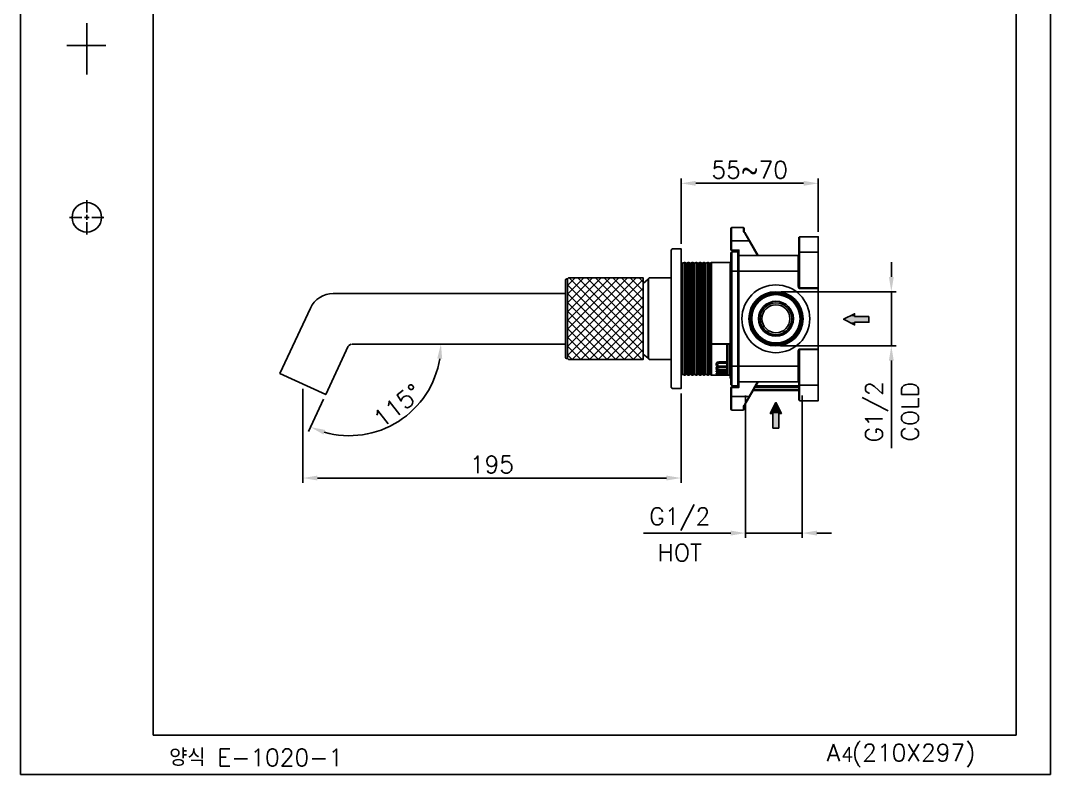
# Model space of a CAD drawing. Extents: x 21342 to 21552, y -3751 to -3454.
# Drawn here: x 21342.4 to 21552.4, y -3751.4 to -3597.8 of the extents above; entities that cross this region are included whole.
import ezdxf

# ---------------------------------------------------------------- set-up
doc = ezdxf.new("R2010")
doc.units = 0
doc.header["$LTSCALE"] = 7
doc.header["$MEASUREMENT"] = 0
doc.layers.get('0').update_dxf_attribs({"color": 2, "linetype": 'CONTINUOUS'})
for name, color, linetype in [('DIM', 2, 'CONTINUOUS'), ('DWG', 7, 'CONTINUOUS'), ('TXT', 4, 'CONTINUOUS')]:
    doc.layers.add(name, color=color, linetype=linetype)
doc.styles.add('GHS', font='romans', dxfattribs={"bigfont": 'ghs'})

# ---------------------------------------------------------------- blocks, each defined once
blk = doc.blocks.new('BORDER')
for p, q in [((0, 1), (0, 0)), ((1, 0), (1, 1)), ((0, 0), (1, 0))]:
    blk.add_line(p, q)

msp = doc.modelspace()

# ---------------------------------------------------------------- linework, layer by layer
for p, q in [((21355.91, -3598.3), (21355.91, -3608.75)), ((21359.84, -3602.88), (21351.87, -3602.88)), ((21355.93, -3636.88), (21355.93, -3634.38)), ((21354.93, -3637.88), (21352.43, -3637.88)), ((21355.43, -3637.88), (21356.43, -3637.88)), ((21355.93, -3638.38), (21355.93, -3637.38)), ((21355.93, -3638.88), (21355.93, -3641.38)), ((21356.93, -3637.88), (21359.43, -3637.88))]:
    msp.add_line(p, q)
msp.add_circle((21355.93, -3637.88), 3)
at = {"layer": 'DIM', "ltscale": 0.6}
for p, q in [((21477.11, -3643.28), (21477.11, -3629.94)), ((21505.1, -3640.81), (21505.1, -3629.94)), ((21480.11, -3630.94), (21502.1, -3630.94)), ((21519.99, -3650.02), (21519.99, -3647.02)), ((21497.52, -3653.02), (21520.99, -3653.02)), ((21519.99, -3653.02), (21519.99, -3664.07)), ((21497.38, -3664.07), (21520.99, -3664.07)), ((21519.99, -3667.07), (21519.99, -3684.91)), ((21399.96, -3672.83), (21399.96, -3691.99)), ((21404.21, -3674.91), (21401.13, -3681.52)), ((21477.11, -3673.78), (21477.11, -3691.99)), ((21490.25, -3674.19), (21490.25, -3703.21)), ((21501.8, -3674.19), (21501.8, -3703.21)), ((21402.96, -3690.99), (21474.11, -3690.99)), ((21487.25, -3702.21), (21469.42, -3702.21)), ((21501.8, -3702.21), (21490.25, -3702.21)), ((21504.8, -3702.21), (21507.8, -3702.21))]:
    msp.add_line(p, q, dxfattribs=at)
msp.add_arc((21409.45, -3663.68), 18.69, 254.1819, 350.7918, dxfattribs=at)
for points in [[(21480.11, -3630.44), (21480.11, -3631.44), (21477.11, -3630.94)], [(21502.1, -3630.44), (21502.1, -3631.44), (21505.1, -3630.94)], [(21519.49, -3650.02), (21520.49, -3650.02), (21519.99, -3653.02)], [(21427.4, -3666.63), (21428.4, -3666.71), (21428.14, -3663.68)], [(21519.49, -3667.07), (21520.49, -3667.07), (21519.99, -3664.07)], [(21404.19, -3682.13), (21404.54, -3681.19), (21401.55, -3680.61)], [(21402.96, -3690.49), (21402.96, -3691.49), (21399.96, -3690.99)], [(21474.11, -3690.49), (21474.11, -3691.49), (21477.11, -3690.99)], [(21487.25, -3701.71), (21487.25, -3702.71), (21490.25, -3702.21)], [(21504.8, -3701.71), (21504.8, -3702.71), (21501.8, -3702.21)]]:
    msp.add_solid(points, dxfattribs=at)
at = {"layer": 'DWG'}
for points in [[(21490.11, -3640.98), (21490.02, -3640.98), (21490.05, -3640.95), (21490.11, -3640.98), (21491.06, -3642.62), (21490.97, -3642.68), (21490.02, -3640.98), (21489.9, -3640.86), (21489.84, -3640.71), (21489.84, -3639.91), (21487.4, -3639.91), (21487.4, -3642.68), (21487.28, -3642.68), (21487.28, -3640.03)], [(21487.4, -3639.94), (21487.31, -3640.03)], [(21489.93, -3640.03), (21489.84, -3639.94)], [(21489.93, -3640.8), (21489.84, -3640.74)], [(21489.96, -3640.8), (21489.96, -3640.03)], [(21490.05, -3640.92), (21489.99, -3640.86), (21489.96, -3640.77)], [(21487.28, -3642.68), (21487.28, -3644.55), (21487.4, -3644.55), (21487.4, -3642.68), (21490.97, -3642.68), (21492.7, -3645.65)], [(21491.06, -3642.62), (21492.84, -3645.65)], [(21501.14, -3648.83), (21500.97, -3648.83), (21500.97, -3651.63), (21501.14, -3651.63), (21501.14, -3644.91), (21501.14, -3641.93)], [(21501.26, -3641.84), (21501.17, -3641.93)], [(21475.11, -3644.46), (21475.11, -3658.53), (21475.11, -3672.57)], [(21475.14, -3644.46), (21475.2, -3644.34), (21475.32, -3644.28), (21477.11, -3644.28), (21477.11, -3658.53), (21477.11, -3672.78), (21475.32, -3672.78)], [(21477.11, -3644.28), (21477.11, -3672.78)], [(21501.14, -3646.78), (21501.08, -3646.87), (21500.97, -3646.9), (21500.97, -3648.83), (21488.89, -3648.83), (21488.89, -3668.23), (21488.68, -3668.23), (21488.68, -3648.83), (21487.49, -3648.83), (21487.49, -3668.23), (21487.28, -3668.23), (21487.28, -3648.83), (21487.49, -3648.83), (21487.49, -3644.88), (21487.37, -3644.94), (21487.31, -3645.06)], [(21487.28, -3648.83), (21487.28, -3645.06)], [(21487.31, -3644.55), (21487.4, -3644.64)], [(21488.89, -3644.67), (21487.4, -3644.67), (21487.4, -3644.55), (21488.89, -3644.55), (21488.89, -3645.06), (21488.89, -3648.83), (21488.68, -3648.83), (21488.68, -3644.88), (21487.49, -3644.88)], [(21488.86, -3645.06), (21488.8, -3644.94), (21488.68, -3644.88)], [(21500.97, -3645.62), (21501.08, -3645.56), (21501.14, -3645.44)], [(21501.17, -3644.91), (21501.26, -3644.94)], [(21505.1, -3644.97), (21505.1, -3652.26), (21505.1, -3652.34), (21501.26, -3652.34), (21501.26, -3652.26), (21501.23, -3652.2), (21501.2, -3652.08), (21501.17, -3651.87), (21501.17, -3651.63)], [(21501.26, -3644.97), (21501.26, -3652.26), (21505.1, -3652.26)], [(21477.79, -3647.05), (21477.43, -3647.23), (21477.11, -3647.05), (21477.11, -3670.02), (21477.43, -3669.81), (21477.79, -3670.02)], [(21477.43, -3647.23), (21477.43, -3669.81)], [(21478.68, -3647.05), (21478.56, -3647.05), (21478.24, -3647.23), (21477.88, -3647.05), (21477.79, -3647.05), (21477.79, -3670.02), (21477.88, -3670.02), (21478.24, -3669.81), (21478.56, -3670.02)], [(21477.88, -3647.05), (21477.88, -3670.02)], [(21478.24, -3647.23), (21478.24, -3669.81)], [(21478.56, -3647.05), (21478.56, -3670.02), (21478.68, -3670.02), (21479.04, -3669.81), (21479.37, -3670.02)], [(21479.49, -3647.05), (21479.37, -3647.05), (21479.04, -3647.23), (21478.68, -3647.05), (21478.68, -3670.02)], [(21479.04, -3647.23), (21479.04, -3669.81)], [(21479.37, -3647.05), (21479.37, -3670.02), (21479.49, -3670.02), (21479.81, -3669.81), (21480.17, -3670.02)], [(21480.26, -3647.05), (21480.17, -3647.05), (21479.81, -3647.23), (21479.49, -3647.05), (21479.49, -3670.02)], [(21479.81, -3647.23), (21479.81, -3669.81)], [(21480.17, -3647.05), (21480.17, -3670.02), (21480.26, -3670.02), (21480.62, -3669.81), (21480.94, -3670.02), (21481.06, -3670.02), (21481.39, -3669.81), (21481.75, -3670.02), (21481.84, -3670.02)], [(21481.84, -3647.05), (21481.75, -3647.05), (21481.39, -3647.23), (21481.06, -3647.05), (21480.94, -3647.05), (21480.62, -3647.23), (21480.26, -3647.05), (21480.26, -3670.02)], [(21480.62, -3647.23), (21480.62, -3669.81)], [(21480.94, -3647.05), (21480.94, -3670.02)], [(21481.06, -3647.05), (21481.06, -3670.02)], [(21481.39, -3647.23), (21481.39, -3669.81)], [(21481.75, -3647.05), (21481.75, -3670.02)], [(21482.19, -3647.23), (21482.19, -3669.81)], [(21483, -3669.81), (21483, -3647.23), (21482.64, -3647.05), (21482.55, -3647.05)], [(21482.64, -3647.05), (21482.64, -3670.02)], [(21487.1, -3647.23), (21487.1, -3647.05), (21483.32, -3647.05), (21483, -3647.23)], [(21486.42, -3670.05), (21486.51, -3670.05), (21486.89, -3670.05), (21486.89, -3663.71), (21486.89, -3663.62), (21483.32, -3663.62), (21483.32, -3663.71), (21486.42, -3663.71), (21486.42, -3664.39), (21486.42, -3665.08), (21486.42, -3665.7), (21486.42, -3666.33), (21486.42, -3666.89), (21486.42, -3667.43), (21486.42, -3667.9), (21486.42, -3668.35), (21486.42, -3668.74), (21486.42, -3669.06), (21486.42, -3669.36), (21486.42, -3669.63), (21486.42, -3669.81), (21486.42, -3669.96), (21486.42, -3670.02), (21486.42, -3670.05), (21484.66, -3670.05), (21484.37, -3670.05), (21483.32, -3670.05), (21483.32, -3663.71), (21483.32, -3647.05)], [(21487.1, -3647.02), (21487.22, -3646.96), (21487.28, -3646.84)], [(21487.1, -3647.35), (21487.1, -3647.38), (21487.1, -3647.5), (21487.1, -3647.64), (21487.1, -3647.85)], [(21501.14, -3646.16), (21501.08, -3646.28), (21500.97, -3646.31), (21500.97, -3645.65), (21488.89, -3645.65)], [(21492.81, -3645.62), (21498.17, -3645.62), (21498.17, -3645.65)], [(21500.97, -3646.9), (21500.97, -3646.57), (21500.97, -3646.31)], [(21487.1, -3648.36), (21487.1, -3648.33), (21487.1, -3648.21), (21487.1, -3648.03), (21487.1, -3647.85), (21487.28, -3647.85)], [(21487.1, -3648.74), (21487.1, -3648.42)], [(21487.1, -3649.01), (21487.1, -3648.74), (21487.28, -3648.74)], [(21487.28, -3649.01), (21487.1, -3649.01), (21487.1, -3649.61), (21487.1, -3649.88), (21487.28, -3649.88)], [(21487.28, -3649.61), (21487.1, -3649.61)], [(21453.54, -3650.62), (21453.54, -3658.53), (21453.54, -3666.45)], [(21453.75, -3650.44), (21453.63, -3650.5), (21453.57, -3650.62)], [(21453.75, -3666.65), (21453.96, -3666.65), (21454.14, -3666.83), (21469.4, -3666.83), (21469.4, -3650.2), (21454.14, -3650.2), (21453.96, -3650.41), (21453.75, -3650.41)], [(21453.96, -3651.75), (21455.51, -3650.2)], [(21453.96, -3653.53), (21457.29, -3650.2)], [(21453.96, -3655.32), (21459.05, -3650.2)], [(21453.96, -3657.1), (21460.83, -3650.2)], [(21453.96, -3658.86), (21462.62, -3650.2)], [(21453.96, -3660.64), (21464.4, -3650.2)], [(21453.96, -3662.43), (21466.16, -3650.2)], [(21453.96, -3664.21), (21467.94, -3650.2)], [(21453.96, -3650.41), (21453.96, -3658.53), (21453.96, -3666.65)], [(21453.96, -3666), (21469.4, -3650.53)], [(21469.16, -3666.83), (21453.96, -3651.63)], [(21469.4, -3665.32), (21454.29, -3650.2)], [(21469.4, -3663.53), (21456.07, -3650.2)], [(21469.4, -3661.75), (21457.86, -3650.2)], [(21469.4, -3659.96), (21459.64, -3650.2)], [(21469.4, -3658.21), (21461.4, -3650.2)], [(21469.4, -3656.42), (21463.18, -3650.2)], [(21469.4, -3654.64), (21464.97, -3650.2)], [(21469.4, -3652.85), (21466.75, -3650.2)], [(21469.4, -3651.1), (21468.54, -3650.2)], [(21470.44, -3650.5), (21470.41, -3650.47), (21470.38, -3650.47), (21469.4, -3651.33)], [(21470.38, -3650.5), (21470.38, -3666.59), (21469.4, -3665.73)], [(21470.41, -3650.44), (21470.44, -3650.44)], [(21470.47, -3650.32), (21470.47, -3655.38), (21470.47, -3666.71)], [(21470.59, -3650.23), (21470.5, -3650.32)], [(21475.11, -3650.2), (21470.59, -3650.2)], [(21487.1, -3670.02), (21487.1, -3649.88)], [(21500.97, -3651.63), (21501, -3651.9), (21501.05, -3652.14), (21501.14, -3652.29), (21501.26, -3652.34)], [(21467.38, -3666.83), (21453.96, -3653.42)], [(21454.88, -3666.83), (21469.4, -3652.31)], [(21505.1, -3664.72), (21505.1, -3652.34)], [(21465.59, -3666.83), (21453.96, -3655.2)], [(21456.64, -3666.83), (21469.4, -3654.1)], [(21458.42, -3666.83), (21469.4, -3655.88)], [(21463.81, -3666.83), (21453.96, -3656.99)], [(21460.21, -3666.83), (21469.4, -3657.64)], [(21462.05, -3666.83), (21453.96, -3658.74)], [(21461.99, -3666.83), (21469.4, -3659.43)], [(21460.27, -3666.83), (21453.96, -3660.53)], [(21458.48, -3666.83), (21453.96, -3662.31)], [(21463.75, -3666.83), (21469.4, -3661.21)], [(21409.81, -3663.71), (21409.54, -3663.83), (21409.31, -3664.07)], [(21409.96, -3663.68), (21453.54, -3663.68)], [(21456.7, -3666.83), (21453.96, -3664.1)], [(21465.53, -3666.83), (21469.4, -3663)], [(21486.42, -3663.71), (21486.51, -3663.71), (21486.89, -3663.71)], [(21486.51, -3670.05), (21486.51, -3670.02), (21486.51, -3669.96), (21486.51, -3669.81), (21486.51, -3669.63), (21486.51, -3669.36), (21486.51, -3669.06), (21486.51, -3668.74), (21486.51, -3668.35), (21486.51, -3667.9), (21486.51, -3667.43), (21486.51, -3666.89), (21486.51, -3666.33), (21486.51, -3665.7), (21486.51, -3665.08), (21486.51, -3664.42), (21486.51, -3663.71)], [(21453.57, -3666.45), (21453.63, -3666.57), (21453.75, -3666.62)], [(21454.91, -3666.83), (21453.96, -3665.88)], [(21467.32, -3666.83), (21469.4, -3664.78)], [(21469.1, -3666.83), (21469.4, -3666.54)], [(21470.38, -3666.59), (21470.41, -3666.59), (21470.44, -3666.59)], [(21470.41, -3666.59), (21470.44, -3666.57)], [(21501.26, -3664.72), (21501.14, -3664.78), (21501.05, -3664.93), (21501, -3665.17), (21500.97, -3665.43)], [(21501.14, -3675.13), (21501.14, -3672.16), (21501.14, -3665.43), (21500.97, -3665.43), (21500.97, -3668.23), (21501.14, -3668.23)], [(21501.17, -3665.43), (21501.17, -3665.2), (21501.2, -3664.99), (21501.23, -3664.87), (21501.26, -3664.81), (21501.26, -3672.1)], [(21505.1, -3664.81), (21505.1, -3664.72), (21501.26, -3664.72), (21501.26, -3664.81), (21505.1, -3664.81), (21505.1, -3672.1)], [(21470.5, -3666.71), (21470.59, -3666.8)], [(21470.59, -3666.83), (21475.11, -3666.83)], [(21487.28, -3674.36), (21487.28, -3672.52), (21487.4, -3672.52), (21488.89, -3672.52), (21488.89, -3671.98), (21488.89, -3668.23), (21500.97, -3668.23), (21500.97, -3670.14), (21501.08, -3670.16), (21501.14, -3670.25)], [(21487.28, -3671.98), (21487.28, -3668.23)], [(21482.55, -3670.02), (21482.64, -3670.02), (21483, -3669.81), (21483.32, -3670.02)], [(21484.37, -3670.05), (21484.25, -3670.05), (21484.31, -3670.05), (21484.37, -3670.02), (21484.6, -3670.02), (21484.45, -3670.02), (21484.34, -3669.99), (21484.25, -3669.96), (21484.25, -3669.93), (21484.28, -3669.93), (21484.37, -3669.9), (21484.51, -3669.87), (21484.69, -3669.84), (21486.27, -3669.84), (21486.27, -3669.9), (21485.41, -3669.9), (21484.96, -3669.9), (21484.75, -3669.9), (21484.6, -3669.93), (21484.54, -3669.96), (21484.57, -3669.99), (21484.63, -3669.99), (21484.87, -3670.02), (21485.14, -3670.02), (21486.27, -3670.02), (21486.27, -3670.05), (21485.11, -3670.05), (21484.84, -3670.05), (21484.6, -3670.05), (21484.54, -3670.05), (21484.57, -3670.05), (21484.66, -3670.05)], [(21486.89, -3670.02), (21487.1, -3670.02), (21487.1, -3670.61), (21487.28, -3670.61)], [(21487.28, -3670.22), (21487.22, -3670.11), (21487.1, -3670.05)], [(21488.89, -3671.41), (21500.97, -3671.41), (21500.97, -3670.76), (21501.08, -3670.79), (21501.14, -3670.91)], [(21500.97, -3670.76), (21500.97, -3670.46), (21500.97, -3670.14)], [(21475.14, -3672.57), (21475.2, -3672.69), (21475.32, -3672.75)], [(21487.31, -3671.98), (21487.37, -3672.1), (21487.49, -3672.16)], [(21487.4, -3672.43), (21487.31, -3672.52)], [(21488.89, -3672.4), (21487.4, -3672.4), (21487.4, -3672.52), (21487.4, -3674.36), (21490.97, -3674.36), (21492.7, -3671.41)], [(21488.68, -3672.16), (21488.8, -3672.1), (21488.86, -3671.98)], [(21490.05, -3676.11), (21490.02, -3676.09), (21490.97, -3674.36), (21491.06, -3674.42), (21492.84, -3671.41)], [(21501.14, -3672.57), (21492.13, -3672.57)], [(21501.14, -3672.4), (21492.25, -3672.4)], [(21501.14, -3672.19), (21492.37, -3672.19)], [(21501.14, -3671.59), (21501.08, -3671.47), (21500.97, -3671.41)], [(21501.26, -3672.13), (21501.17, -3672.16)], [(21487.28, -3677.04), (21487.28, -3674.36), (21487.4, -3674.36), (21487.4, -3677.16), (21489.84, -3677.16), (21489.84, -3676.35), (21489.9, -3676.2), (21490.02, -3676.09), (21490.11, -3676.09)], [(21491.06, -3674.42), (21490.11, -3676.09), (21490.05, -3676.11), (21490.08, -3676.11), (21489.99, -3676.17), (21489.99, -3676.26)], [(21491.8, -3673.17), (21499.33, -3673.17), (21501.14, -3673.17)], [(21501.14, -3672.99), (21499.45, -3672.99), (21491.92, -3672.99)], [(21487.31, -3677.04), (21487.4, -3677.13)], [(21489.84, -3676.32), (21489.93, -3676.26)], [(21489.84, -3677.13), (21489.93, -3677.04)], [(21489.96, -3676.26), (21489.96, -3677.04)], [(21501.17, -3675.13), (21501.26, -3675.22)]]:
    msp.add_lwpolyline(points, dxfattribs=at)
for points in [[(21501.26, -3641.81), (21501.26, -3644.97), (21505.1, -3644.97), (21505.1, -3641.81)], [(21482.55, -3670.02), (21482.55, -3647.05), (21482.19, -3647.23), (21481.84, -3647.05), (21481.84, -3670.02), (21482.19, -3669.81)], [(21487.28, -3647.35), (21487.1, -3647.35)], [(21487.28, -3648.36), (21487.1, -3648.36)], [(21515.42, -3658.06), (21515.42, -3659.25), (21512.48, -3659.25), (21512.48, -3659.78), (21510.25, -3658.65), (21512.48, -3657.52), (21512.48, -3658.06)], [(21484.28, -3669.03), (21484.28, -3668.89), (21484.57, -3668.89), (21484.42, -3668.83), (21484.34, -3668.74), (21484.28, -3668.65), (21484.25, -3668.56), (21484.25, -3668.47), (21484.31, -3668.38), (21484.42, -3668.29), (21484.6, -3668.23), (21484.45, -3668.14), (21484.34, -3668.05), (21484.28, -3667.93), (21484.25, -3667.81), (21484.25, -3667.7), (21484.31, -3667.58), (21484.42, -3667.46), (21484.57, -3667.37), (21484.78, -3667.34), (21484.99, -3667.34), (21485.41, -3667.34), (21486.27, -3667.34), (21486.27, -3667.61), (21485.38, -3667.61), (21484.96, -3667.61), (21484.75, -3667.64), (21484.66, -3667.67), (21484.6, -3667.73), (21484.54, -3667.78), (21484.54, -3667.87), (21484.54, -3667.96), (21484.6, -3668.05), (21484.69, -3668.11), (21484.81, -3668.17), (21485.08, -3668.2), (21486.27, -3668.2), (21486.27, -3668.41), (21485.26, -3668.41), (21484.75, -3668.41), (21484.63, -3668.47), (21484.57, -3668.5), (21484.54, -3668.62), (21484.6, -3668.74), (21484.78, -3668.83), (21485.26, -3668.86), (21486.27, -3668.86), (21486.27, -3669.03)], [(21488.68, -3668.23), (21487.49, -3668.23), (21487.49, -3672.19), (21488.68, -3672.19)], [(21484.28, -3669.36), (21484.28, -3669.24), (21486.27, -3669.24), (21486.27, -3669.36), (21485.97, -3669.36), (21486.12, -3669.39), (21486.24, -3669.45), (21486.3, -3669.51), (21486.3, -3669.57), (21486.27, -3669.63), (21486.18, -3669.69), (21486.03, -3669.72), (21485.82, -3669.75), (21484.28, -3669.75), (21484.28, -3669.66), (21485.29, -3669.66), (21485.79, -3669.66), (21485.91, -3669.63), (21485.97, -3669.6), (21486, -3669.57), (21486, -3669.54), (21485.94, -3669.45), (21485.79, -3669.39), (21485.29, -3669.36)], [(21501.26, -3675.25), (21505.1, -3675.25), (21505.1, -3672.1), (21501.26, -3672.1)], [(21495.85, -3680.82), (21497.04, -3680.82), (21497.04, -3677.84), (21497.57, -3677.84), (21496.44, -3675.61), (21495.31, -3677.84), (21495.85, -3677.84)]]:
    msp.add_lwpolyline(points, close=True, dxfattribs=at)
msp.add_lwpolyline([(21453.54, -3653.39), (21406.18, -3653.39, 0.288825), (21401.51, -3656.36), (21395.29, -3669.66), (21404.64, -3674), (21409.25, -3664.13)], format="xyb", dxfattribs=at)
for centre, radius in [((21496.44, -3658.54), 6.91), ((21496.45, -3658.55), 5.53), ((21496.44, -3658.54), 5.32), ((21496.44, -3658.53), 5.24), ((21496.44, -3658.54), 5.15), ((21496.45, -3658.53), 4.93), ((21496.45, -3658.54), 3.56), ((21496.45, -3658.54), 3.24), ((21496.45, -3658.54), 2.85)]:
    msp.add_circle(centre, radius, dxfattribs=at)
for points in [[(21511.41, -3658.06), (21515.42, -3658.65), (21510.25, -3658.65)], [(21512.48, -3657.52), (21512.48, -3658.06), (21511.41, -3658.06)], [(21511.41, -3658.06), (21515.42, -3658.06), (21515.42, -3658.65)], [(21510.25, -3658.65), (21515.42, -3659.25), (21511.41, -3659.25)], [(21510.25, -3658.65), (21515.42, -3658.65), (21515.42, -3659.25)], [(21511.41, -3659.25), (21512.48, -3659.25), (21512.48, -3659.78)], [(21496.44, -3675.61), (21497.57, -3677.84), (21495.31, -3677.84)], [(21495.85, -3677.84), (21497.04, -3680.82), (21495.85, -3680.82)], [(21495.85, -3677.84), (21497.04, -3677.84), (21497.04, -3680.82)]]:
    msp.add_solid(points, dxfattribs=at)
at = {"layer": 'TXT'}
for p, q in [((21369.43, -3743.38), (21369.43, -3462.38)), ((21545.43, -3462.38), (21545.43, -3743.38)), ((21545.43, -3743.38), (21369.43, -3743.38))]:
    msp.add_line(p, q, dxfattribs=at)

# ---------------------------------------------------------------- block references
at = {"xscale": 210, "yscale": 297, "zscale": 210}
msp.add_blockref('BORDER', (21342.43, -3751.38), dxfattribs=at)

# ---------------------------------------------------------------- texts
at = {"color": 7, "style": 'GHS'}
for s, p in [('양식 E-1020-1', (21372.72, -3749.68)), ('A (210X297)', (21506.85, -3748.71))]:
    msp.add_text(s, height=3.5, dxfattribs=at).set_placement(p)
at = {"layer": 'DIM', "ltscale": 0.6, "char_height": 3.5, "attachment_point": 5, "style": 'GHS'}
for s, insert in [('\\A1;55~70', (21491.1, -3628.19)), ('\\A1;195', (21438.54, -3688.24)), ('\\A1;G1/2', (21476.83, -3699.38)), ('\\A1;HOT', (21476.83, -3706.19))]:
    msp.add_mtext(s, dxfattribs=dict(at, insert=insert))
for s, insert, rotation in [('\\A1;115%%D', (21419.26, -3676.24), 37.9886), ('\\A1;G1/2', (21517.04, -3677.49), 90), ('\\A1;COLD', (21523.81, -3677.49), 90)]:
    msp.add_mtext(s, dxfattribs=dict(at, insert=insert, rotation=rotation))
at = {"layer": 'DWG', "style": 'GHS'}
msp.add_text('4', height=3, dxfattribs=at).set_placement((21509.69, -3748.81))

doc.saveas('drawing.dxf')
